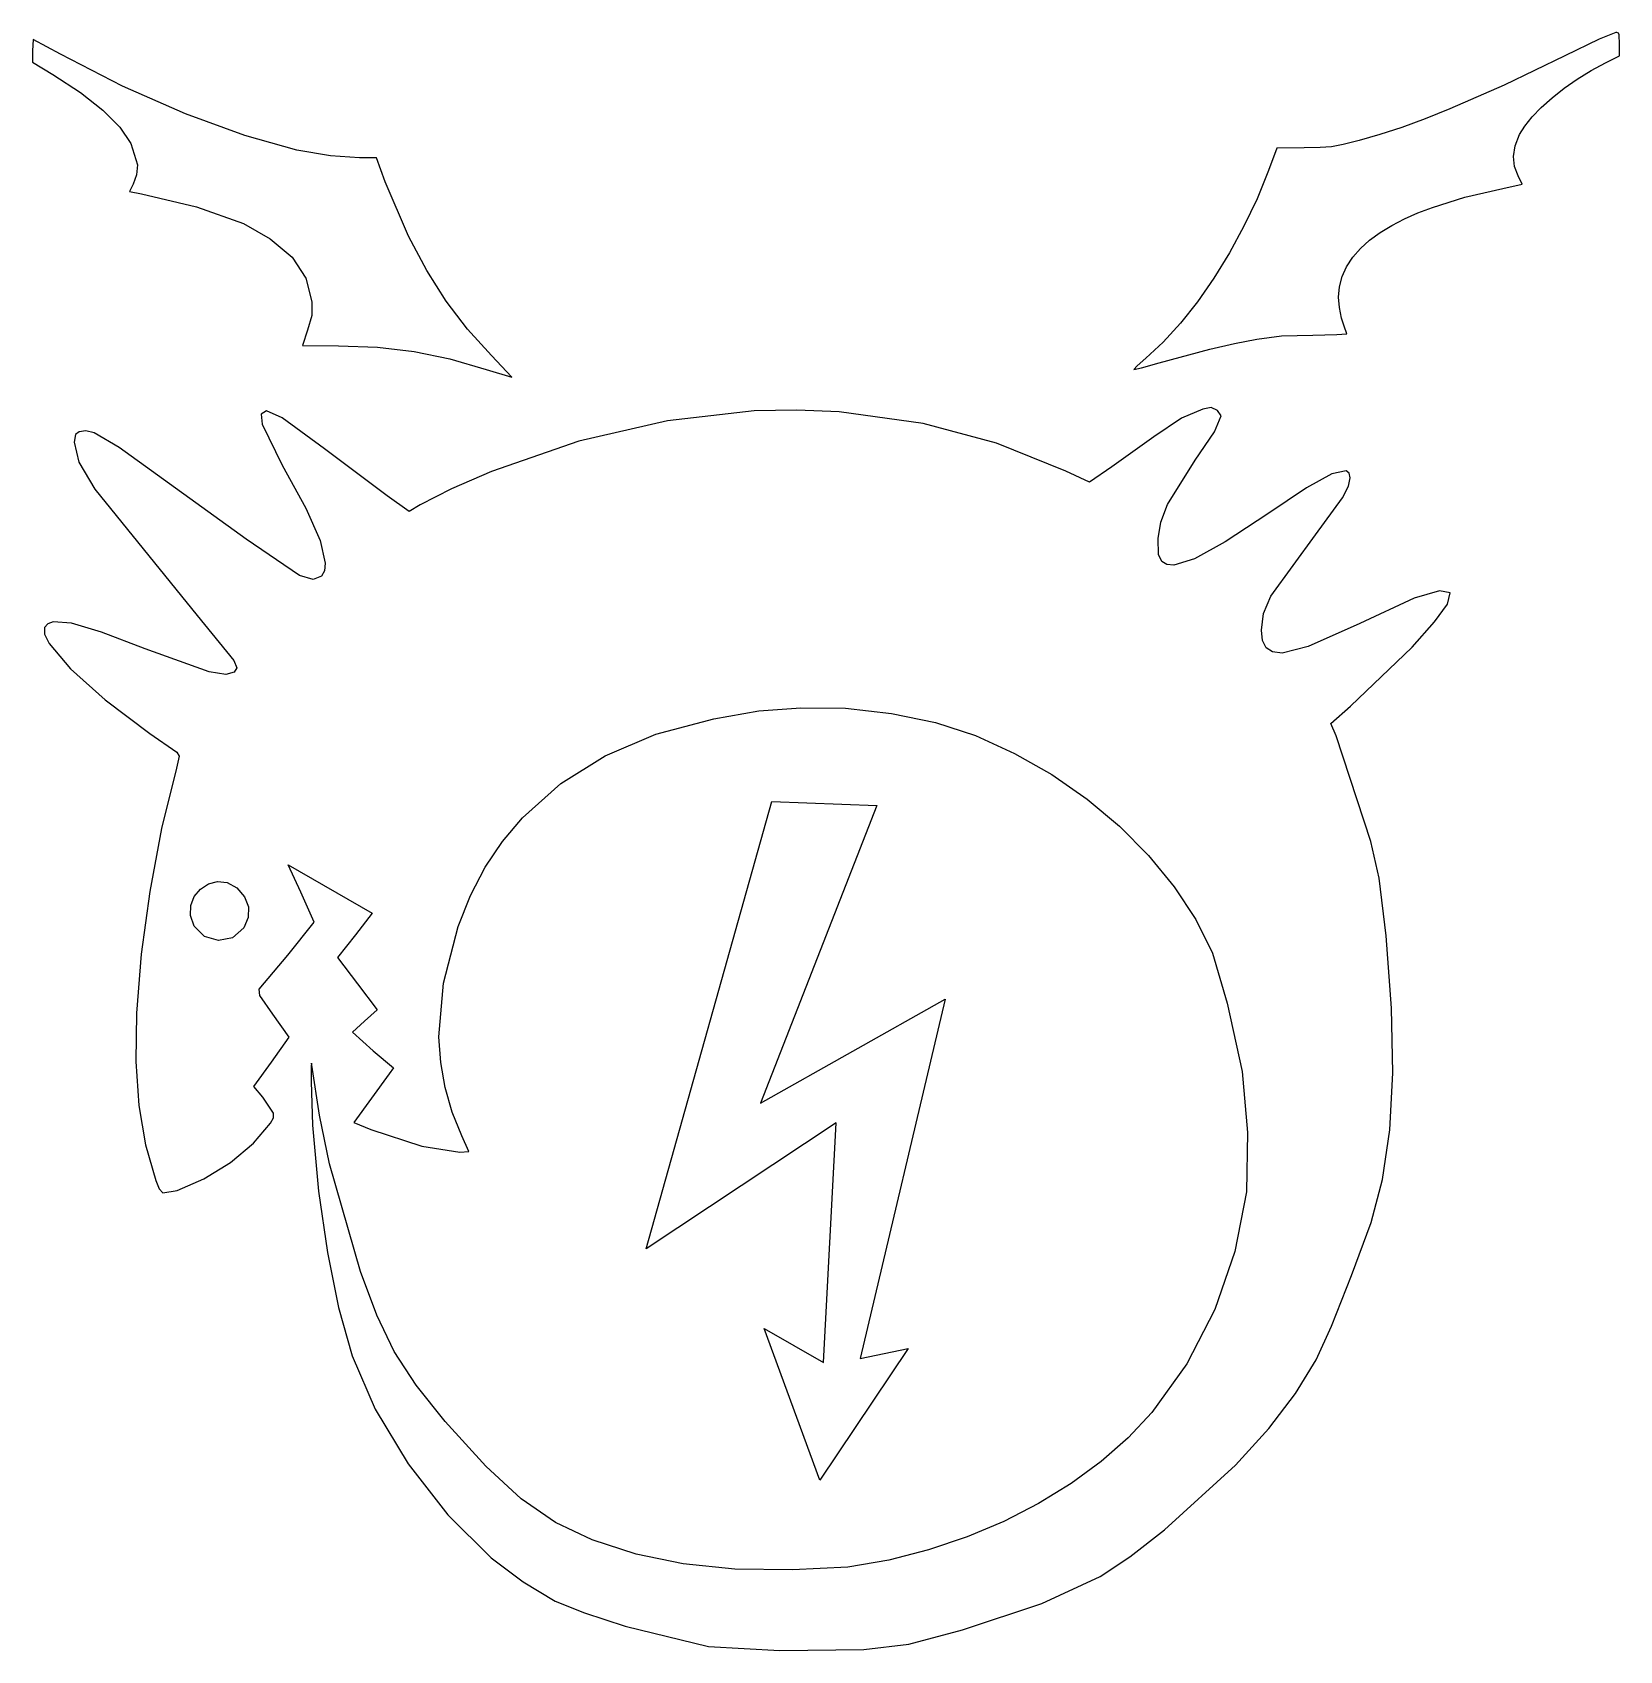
# Model space of a CAD drawing. Extents: x 0 to 13.5, y 0.1 to 13.7.
import ezdxf

# ---------------------------------------------------------------- set-up
doc = ezdxf.new("R2010")
doc.units = 0
doc.layers.add('Layer_1', color=7, linetype='CONTINUOUS')

msp = doc.modelspace()

# ---------------------------------------------------------------- linework, layer by layer
at = {"layer": 'Layer_1', "color": 7}
for points in [[(13.432198, 13.722397), (13.421659, 13.722344), (13.281022, 13.66395), (12.992535, 13.523668), (12.479635, 13.275807), (12.02146, 13.075014), (11.811878, 12.991829), (11.614753, 12.919968), (11.429675, 12.85922), (11.256239, 12.809426), (11.120378, 12.775427), (11.022335, 12.756641), (10.92486, 12.748968), (10.790707, 12.746322), (10.560162, 12.743677), (10.488901, 12.554129), (10.392529, 12.316983), (10.282322, 12.084361), (10.160491, 11.859571), (10.029265, 11.646), (9.890858, 11.447007), (9.747492, 11.265952), (9.601385, 11.10617), (9.454762, 10.971048), (9.379477, 10.904875), (9.353093, 10.873972), (9.417732, 10.88773), (9.565394, 10.929984), (9.994535, 11.046189), (10.203417, 11.094423), (10.39183, 11.131676), (10.600553, 11.158135), (10.865003, 11.165014), (11.066665, 11.169247), (11.150047, 11.175862), (11.127283, 11.239547), (11.106468, 11.307598), (11.087907, 11.397265), (11.080925, 11.485768), (11.08923, 11.573319), (11.112318, 11.65907), (11.149697, 11.742229), (11.200862, 11.821974), (11.26532, 11.897513), (11.342572, 11.967998), (11.432123, 12.032609), (11.530925, 12.091293), (11.636833, 12.145877), (11.750697, 12.196598), (11.873376, 12.243773), (12.148591, 12.328625), (12.469303, 12.402629), (12.633109, 12.439035), (12.598256, 12.510314), (12.567287, 12.589107), (12.558635, 12.674462), (12.572446, 12.764896), (12.60886, 12.859061), (12.653318, 12.931081), (12.715739, 13.008207), (12.79376, 13.088402), (12.885022, 13.169709), (12.987159, 13.250116), (13.097806, 13.327533), (13.214605, 13.400081), (13.33519, 13.465619), (13.455023, 13.52478), (13.455023, 13.623337), (13.451705, 13.701733), (13.444876, 13.71602), (13.432192, 13.720254)], [(0.050004, 13.567642), (0.050004, 13.470593), (0.221358, 13.367485), (0.456021, 13.213762), (0.645192, 13.064775), (0.787735, 12.921159), (0.882511, 12.783655), (0.936722, 12.603209), (0.930715, 12.518807), (0.902238, 12.44094), (0.870391, 12.377282), (0.971989, 12.359025), (1.436012, 12.248721), (1.831792, 12.108809), (2.057736, 11.977655), (2.242739, 11.823747), (2.360449, 11.64518), (2.411058, 11.44616), (2.410407, 11.33149), (2.374583, 11.20658), (2.330607, 11.077675), (2.635404, 11.075029), (2.965388, 11.062593), (3.273621, 11.026372), (3.574745, 10.96401), (3.883404, 10.873231), (4.098734, 10.808011), (3.92738, 10.9915), (3.724939, 11.21584), (3.545245, 11.452113), (3.381475, 11.710558), (3.226802, 12.001441), (3.028152, 12.46089), (2.956882, 12.661074), (2.811306, 12.661074), (2.568304, 12.678007), (2.282082, 12.727855), (1.844479, 12.849695), (1.342481, 13.03493), (0.811762, 13.26906), (0.288012, 13.537638), (0.057516, 13.661966), (0.04995, 13.566425)], [(9.933924, 10.537872), (9.7548, 10.461487), (9.519948, 10.304351), (9.165106, 10.051091), (8.977073, 9.922186), (8.778425, 10.016246), (8.193472, 10.251831), (7.5744, 10.418068), (6.862971, 10.516388), (6.504926, 10.531733), (6.14443, 10.524325), (5.413384, 10.441643), (4.664421, 10.267865), (3.926692, 10.011219), (3.590951, 9.866121), (3.325438, 9.729543), (3.231421, 9.673425), (3.046419, 9.805346), (2.515677, 10.204153), (2.160648, 10.465376), (2.027395, 10.52414), (1.98342, 10.496491), (1.990619, 10.412089), (2.160834, 10.064665), (2.35856, 9.70372), (2.47909, 9.429082), (2.523138, 9.238318), (2.516698, 9.173654), (2.491408, 9.129045), (2.420895, 9.099994), (2.307164, 9.134337), (1.854517, 9.439904), (0.782421, 10.216271), (0.570882, 10.339117), (0.502643, 10.355786), (0.445778, 10.348113), (0.412986, 10.323506), (0.401798, 10.260192), (0.442552, 10.091678), (0.577704, 9.86292), (1.442053, 8.796887), (1.752726, 8.414564), (1.777058, 8.353101), (1.752916, 8.3177), (1.682545, 8.297327), (1.543652, 8.320875), (1.002296, 8.514973), (0.63355, 8.655097), (0.379243, 8.729709), (0.224168, 8.742145), (0.179088, 8.726005), (0.153111, 8.695499), (0.153108, 8.63864), (0.191755, 8.55908), (0.371283, 8.345587), (0.664258, 8.082644), (1.04324, 7.797794), (1.269184, 7.640076), (1.289284, 7.606923), (1.266157, 7.506646), (1.141695, 6.994731), (1.041541, 6.462601), (0.969534, 5.935048), (0.929515, 5.436758), (0.924181, 5.026575), (0.949248, 4.656184), (1.005025, 4.322756), (1.091792, 4.02346), (1.120651, 3.951546), (1.150931, 3.917679), (1.273759, 3.936994), (1.498685, 4.03481), (1.722046, 4.174881), (1.918397, 4.338526), (2.062289, 4.507171), (2.087049, 4.551515), (2.0877, 4.591308), (1.995768, 4.725532), (1.919948, 4.816522), (2.068557, 5.021203), (2.218679, 5.231997), (2.080688, 5.426095), (1.971695, 5.585136), (1.963911, 5.638397), (2.206537, 5.924994), (2.430962, 6.205531), (2.317234, 6.457256), (2.211086, 6.687735), (2.919245, 6.281361), (2.778221, 6.096364), (2.628096, 5.906817), (2.7949, 5.683905), (2.961705, 5.46401), (2.855557, 5.368469), (2.752442, 5.275971), (2.928345, 5.118253), (3.099699, 4.972679), (3.063305, 4.924154), (2.76609, 4.51323), (2.908631, 4.454096), (3.339291, 4.313443), (3.660766, 4.261505), (3.735072, 4.267591), (3.675931, 4.399486), (3.594396, 4.600437), (3.535167, 4.806521), (3.498218, 5.018081), (3.483539, 5.23541), (3.520904, 5.688774), (3.647124, 6.169151), (3.75026, 6.429951), (3.874012, 6.668023), (4.019658, 6.885643), (4.188477, 7.085059), (4.514197, 7.376445), (4.888109, 7.611236), (5.316328, 7.792582), (5.804965, 7.923603), (6.184633, 7.989193), (6.54042, 8.016102), (6.917862, 8.011604), (7.304689, 7.968582), (7.677866, 7.89053), (8.014365, 7.781099), (8.345242, 7.630842), (8.660872, 7.450872), (8.957385, 7.24463), (9.2309, 7.015686), (9.477545, 6.767559), (9.693452, 6.50377), (9.87474, 6.227809), (10.017533, 5.943223), (10.141879, 5.521478), (10.266226, 4.943892), (10.312854, 4.428352), (10.30262, 3.926384), (10.205262, 3.421083), (10.035541, 2.931815), (9.799576, 2.473557), (9.503473, 2.061204), (9.303344, 1.847817), (9.075563, 1.647634), (8.822905, 1.462293), (8.548139, 1.293357), (8.25404, 1.142412), (7.943379, 1.010993), (7.618927, 0.900741), (7.28346, 0.813217), (6.93658, 0.754268), (6.46915, 0.732837), (5.981459, 0.739187), (5.546227, 0.782182), (5.149379, 0.863858), (4.776841, 0.986122), (4.468729, 1.132913), (4.179379, 1.332277), (3.878658, 1.608396), (3.536424, 1.985454), (3.291335, 2.291868), (3.106523, 2.577221), (2.958106, 2.883635), (2.822199, 3.253178), (2.558155, 4.163768), (2.473971, 4.573555), (2.411252, 4.997021), (2.40696, 5.01316), (2.404271, 4.989612), (2.403186, 4.857797), (2.415697, 4.488941), (2.467208, 3.931358), (2.541179, 3.41513), (2.636191, 2.948669), (2.750822, 2.540364), (2.944662, 2.089779), (3.223372, 1.628822), (3.559231, 1.197128), (3.924518, 0.834384), (4.195199, 0.631766), (4.465875, 0.468941), (4.711699, 0.368902), (5.055186, 0.257592), (5.759367, 0.083761), (6.363085, 0.050027), (7.072574, 0.059552), (7.452622, 0.105801), (7.906597, 0.224837), (8.575899, 0.449071), (9.066645, 0.676745), (9.318653, 0.841977), (9.612171, 1.069466), (10.210014, 1.616916), (10.492017, 1.926743), (10.71801, 2.221383), (10.892822, 2.507212), (11.02129, 2.790607), (11.191128, 3.219761), (11.355656, 3.667278), (11.45195, 4.029492), (11.513623, 4.449148), (11.53933, 4.931192), (11.528921, 5.477213), (11.482269, 6.088797), (11.424266, 6.577245), (11.354892, 6.884902), (11.06071, 7.778056), (11.016734, 7.884207), (11.182023, 8.029781), (11.701768, 8.528864), (11.892127, 8.741801), (12.000881, 8.892613), (12.024191, 8.987757), (11.93264, 9.003368), (11.720722, 8.941217), (11.260872, 8.728916), (10.825854, 8.53368), (10.605785, 8.477191), (10.524374, 8.488303), (10.469689, 8.522832), (10.439455, 8.583553), (10.431391, 8.672956), (10.447673, 8.813238), (10.509303, 8.959368), (10.886316, 9.476655), (11.114727, 9.791112), (11.165028, 9.888426), (11.180509, 9.958884), (11.171751, 9.999339), (11.144239, 10.018918), (11.025653, 9.99238), (10.81011, 9.872895), (10.482971, 9.654031), (10.124601, 9.416779), (9.864467, 9.274381), (9.689915, 9.220961), (9.630776, 9.225724), (9.588292, 9.250595), (9.55948, 9.310867), (9.557972, 9.446201), (9.57948, 9.584472), (9.635682, 9.734676), (9.870347, 10.107342), (10.032981, 10.346366), (10.08871, 10.481912), (10.057812, 10.528347), (10.005306, 10.553218), (9.934034, 10.538136)], [(6.293954, 7.223066), (7.182543, 7.189332), (6.200419, 4.676637), (7.759348, 5.553572), (7.042239, 2.518113), (7.447563, 2.602436), (6.699275, 1.489439), (6.231593, 2.771081), (6.730453, 2.484378), (6.839578, 4.508018), (5.23388, 3.44561)], [(1.775653, 6.495091), (1.842256, 6.420029), (1.875167, 6.333775), (1.872997, 6.243235), (1.834683, 6.155419), (1.739434, 6.073372), (1.620871, 6.04956), (1.504582, 6.082818), (1.416155, 6.17222), (1.385261, 6.260406), (1.387648, 6.345284), (1.417509, 6.42167), (1.469035, 6.484402), (1.53641, 6.52827), (1.613827, 6.548114), (1.695474, 6.538853), (1.775537, 6.495197)]]:
    msp.add_lwpolyline(points, close=True, dxfattribs=at)

doc.saveas('drawing.dxf')
